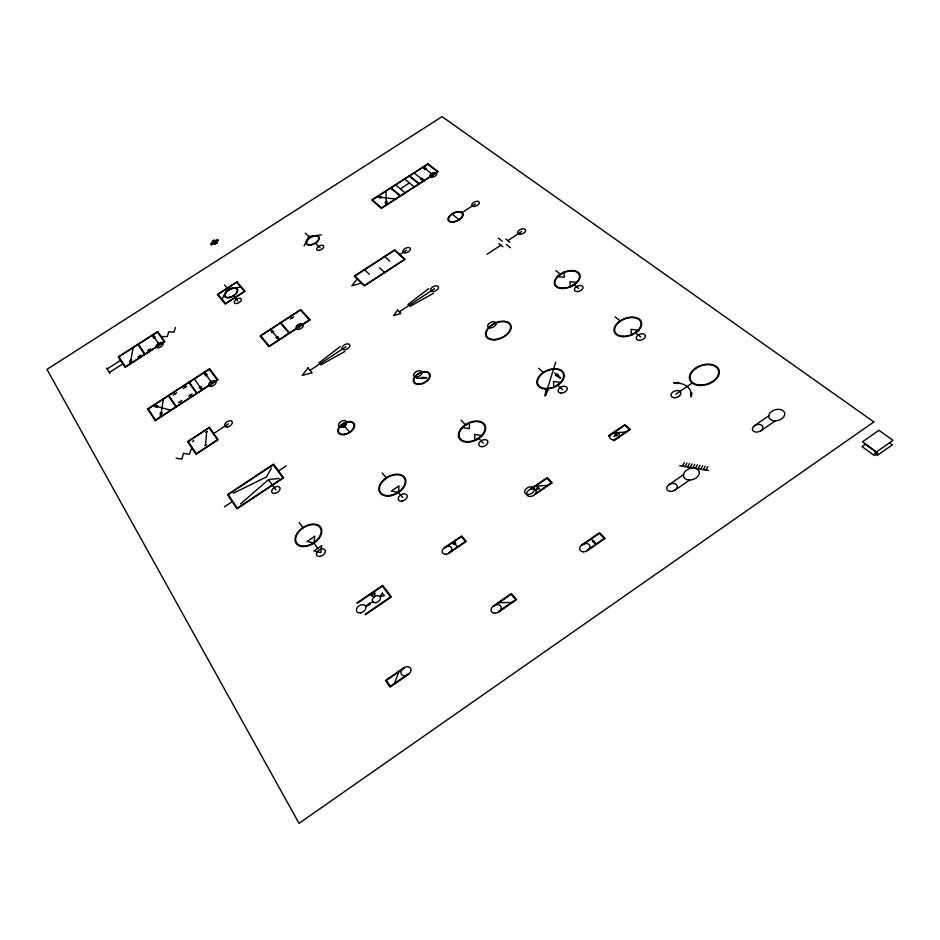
<?xml version="1.0" encoding="UTF-8"?>
<svg xmlns="http://www.w3.org/2000/svg" width="940" height="940" viewBox="0 0 940 940"><rect width="100%" height="100%" fill="white"/><g stroke="black" fill="none" stroke-linecap="round" stroke-linejoin="round"><path stroke-width="1.41" d="M398.537 492.478L398.948 485.921L391.393 491.009L398.537 492.478L402.72 497.471M205.519 445.161L206.624 431.989M545.188 395.811L545.705 390.417L548.091 390.253L545.188 395.811L555.716 362.1M313.984 543.062L314.771 536.27L307.122 541.405L313.984 543.062L317.755 548.326M160.505 417.231L162.209 412.46L160.211 413.083L160.505 417.231L163.442 398.701M130.073 364.121L131.764 359.762L129.896 360.373L130.073 364.121L133.245 347.295M386.187 205.261L387.115 201.442L385.2 202.1L386.187 205.261L386.058 190.761M691.159 396.645L692.075 393.19L690.512 393.449L691.159 396.645A23.018 15.193 -19.5 0 0 673.874 382.827L678.527 382.404L678.057 383.52L673.874 382.827M175.38 327.52L173.959 332.231L168.742 331.796L167.285 336.52L161.269 336.602M394.201 684.273L399.054 671.054M191.748 447.91L189.292 454.22L183.453 453.35L181.89 459.072L176.074 458.191M304.078 245.928L308.755 236.504L321.245 234.883M222.404 298.485L227.621 288.674L239.841 287.264M271.425 468.014L266.502 476.897L233.332 493.265M705.952 470.082L707.902 466.557M703.308 469.636L705.259 466.123M698.032 468.743L699.983 465.241M700.664 469.189L702.615 465.676M692.78 467.862L694.731 464.372M695.4 468.296L697.363 464.806M687.551 466.98L689.514 463.502M690.16 467.415L692.122 463.937M684.943 466.546L686.905 463.068M682.346 466.099L684.308 462.633M357.141 278.98L351.83 285.819L361.301 283.081M365.684 606.453L369.408 603.057L370.254 604.197L365.684 606.453L372.71 601.67M240.511 503.946L268.488 479.67L278.992 478.389M428.711 288.603L407.937 304.513M340.268 346.566L318.977 362.84M407.984 674.05L390.359 686.235L386.363 680.501L403.918 668.375M498.4 611.552L515.672 599.614L511.125 594.35L493.935 606.23M587.253 550.135L604.22 538.397L599.309 533.473L582.401 545.141M408.324 674.509L390.041 687.152L385.4 680.478L403.589 667.917M498.764 611.987L516.671 599.614L511.384 593.504L493.571 605.795M587.653 550.535L605.243 538.373L599.52 532.651L582.013 544.742M675.002 490.139L689.631 480.035M760.883 430.779L775.265 420.838M668.951 484.723L683.498 474.677M754.315 425.808A5.429 3.69 -16.2 0 1 762.892 426.889A5.429 3.69 -16.2 0 1 755.725 432.048A5.429 3.69 -16.2 0 1 754.315 425.808L768.72 415.844M356.93 602.904L382.697 585.35L391.44 596.947L365.413 614.725M357.224 603.304L382.404 586.161L390.523 596.959L365.108 614.302M444.667 547.48L461.622 535.918L466.358 541.405L449.32 553.026M530.454 488.988L547.139 477.626L552.285 482.761L535.53 494.193M608.486 435.796L624.9 424.598L630.411 429.427L613.914 440.684M444.984 547.867L461.352 536.705L465.429 541.428L448.991 552.638M530.806 489.352L546.915 478.378L551.334 482.796L535.165 493.829M608.861 436.137L624.712 425.327L629.448 429.474L613.538 440.343M675.919 394.142L692.169 383.05M224.437 506.848L232.204 501.69M278.581 470.928L286.265 465.829M205.872 432.388L207.317 431.495M192.406 441.659L193.769 440.637M213.791 433.457L228.432 423.858M310.047 370.325L345.92 346.801M399.277 311.81L434.538 288.686M486.99 254.293L500.891 245.175M507.823 240.628L521.665 231.546M204.803 445.63L206.236 444.69M173.23 395.082L176.732 392.803M183.288 388.537L186.79 386.27M290.272 319.036L293.703 316.804M462.221 212.522L475.546 203.863M399.923 254.552L406.679 250.158M178.447 402.755L181.972 400.452M188.588 396.151L192.113 393.86M296.417 325.992L299.872 323.736M175.804 406.879L155.488 420.11L148.297 408.912L168.389 395.869M176.297 406.562L196.542 393.378M197.036 393.061L217.187 379.936L209.314 369.291L189.375 382.239M289.085 333.136L269.192 346.085L260.733 335.897L280.39 323.125M289.567 332.819L309.377 319.929L300.459 310.094L280.872 322.808M168.883 395.552L188.893 382.556M137.957 344.604L118.922 356.836L125.373 366.8L144.607 354.404M138.427 344.298L157.391 332.114L164.253 341.761L145.077 354.098M107.137 368.974L120.532 360.349M390.617 188.165L372.381 199.891L381.581 207.893L400.005 196.013M391.064 187.871L409.241 176.179M409.676 175.897L427.782 164.253L437.558 171.809L419.264 183.594M109.334 372.498L122.788 363.839M137.875 357.059L140.977 355.05M147.498 350.855L150.6 348.857M400.287 188.846L409.452 182.936M400.452 195.72L418.817 183.888M213.827 243.507L216.13 242.038M212.851 242.379L215.143 240.922M409.946 306.44L433.693 293.163M320.787 364.92L344.792 351.513M426.643 377.622L421.531 378.609L422.037 377.328L426.643 377.622L416.808 378.327M612.586 432.988L626.675 431.977M534.637 486.145L548.478 485.357M376.505 196.907L381.64 196.754L380.5 198.07L376.505 196.907L395.858 199.033M498.036 602.716L512.606 602.423M152.903 405.539L157.908 405.892L156.534 407.431L152.903 405.539L171.162 410.298M679.749 465.664L708.607 470.529M423.047 166.968L426.584 168.518L424.892 169.611L423.047 166.968L433.246 174.922M424.058 180.844L420.497 179.234L422.201 178.142L424.058 180.844L413.964 172.807M560.252 377.998L555.34 375.26L557.408 373.873L560.252 377.998L554.494 372.91M595.361 543.355L592.505 541.452L593.681 540.641L595.361 543.355L590.778 538.691M270.368 329.259L273.658 331.456L271.813 332.654L270.368 329.259L279.356 339.857L277.864 336.414L276.019 337.613L279.356 339.857M889.569 442.775L892.413 444.808L877.349 455.383L874.529 453.327L893 440.32L878.912 430.309L862.485 441.8L876.421 451.952M204.168 372.252L207.258 374.602L205.402 375.812L204.168 372.252L212.37 383.461M152.503 334.91L155.276 337.025L153.502 338.153L152.503 334.91L159.647 345.062M555.834 270.649L560.322 274.163M574.058 284.879L578.711 288.521M615.089 316.921L620.13 320.869M635.569 332.924L640.81 337.014M202.253 390.053L199.139 387.621L201.007 386.411L202.253 390.053L194.157 378.75M505.791 239.018L509.868 242.238M498.294 238.09L502.324 241.286M506.39 244.518L510.49 247.772M498.87 243.554L502.912 246.797M409.452 175.709L419.498 183.793M409.006 176.003L419.052 184.076M451.87 213.885L459.261 219.854M404.482 178.905L414.481 187.025M395.364 184.769L405.269 192.97M390.84 187.683L400.687 195.92M390.394 187.976L400.228 196.213M538.632 368.174L543.344 372.393M557.773 385.294L562.672 389.677M384.636 256.385L389.771 261.144M379.607 267.759L384.754 272.624M364.391 269.533L369.42 274.386M305.324 233.096L308.755 236.504M315.464 243.166L320.164 247.831M461.011 420.192L465.688 425.009M478.448 438.146L483.313 443.151M290.46 316.204L291.988 317.92M298.144 324.864L299.696 326.615M215.248 240.957L216.118 241.944M280.661 322.573L289.779 333.077M280.179 322.878L289.297 333.395M453.985 542.674L457.075 546.304M343.605 425.009L348.716 431.084M224.531 285.008L227.621 288.674M233.637 295.865L237.867 300.894M382.204 473.008L386.234 477.802M268.488 479.67L275.855 489.94M299.249 522.534L302.88 527.587M189.187 381.981L197.224 393.331M188.705 382.298L196.73 393.649M183.723 385.518L185.039 387.409M190.35 395.012L191.689 396.927M149.049 349.856L150.024 351.266M173.689 392.039L174.981 393.942M180.21 401.603L181.526 403.542M138.262 344.064L145.242 354.345M137.792 344.357L144.772 354.65M168.695 395.282L176.485 406.832M168.213 395.599L175.992 407.149M139.425 356.048L140.377 357.482M106.584 368.092L109.886 373.38M474.794 434.374L474.724 440.66L482.185 435.631L474.794 434.374M469.377 422.542L469.283 428.699L462.01 427.488A14.464 9.33 -26.2 0 0 469.13 442.047A14.464 9.33 -26.2 0 0 485.052 425.209A14.464 9.33 -26.2 0 0 462.01 427.536L469.377 422.542M374.802 593.175L374.543 596.677L371.03 595.749L374.802 593.175M321.609 545.729L320.857 552.638L313.901 550.922L321.609 545.729M615.688 433.693L614.137 436.254L617.615 435.396L615.688 433.693M537.657 486.885L536.012 489.529L539.454 488.706L537.657 486.885M382.38 593.14L380.054 596.653L384.296 595.702L382.38 593.14M397.573 310.153L393.519 315.582L400.992 313.49L397.573 310.153M308.003 367.928L302.257 375.436L312.115 372.734L308.003 367.928M877.596 453.186L874.27 455.524L862.062 446.582L865.364 444.268L877.596 453.186M873.871 421.919L299.026 823.346L47 369.361L442.059 116.654L873.871 421.919M561.098 382.51L553.754 387.456L553.484 381.464L561.098 382.51M638.824 330.198L631.586 335.075L630.987 329.341L638.824 330.198M282.87 477.861L237.291 508.14L228.267 494.605L273.282 464.783L282.87 477.861M577.16 282.353L570.298 286.912L569.981 281.706L577.16 282.353M283.645 477.826L236.974 508.846L227.515 494.64L273.575 464.113L283.645 477.826M564.035 272.165L557.244 276.654L564.317 277.288L564.035 272.165M209.479 427.254L187.577 441.6L195.966 454.302L218.15 439.744L209.479 427.254M209.162 427.876L188.282 441.565L196.296 453.668L217.434 439.791L209.162 427.876M394.718 249.84L354.251 276.125L364.238 285.983L405.187 259.322L394.718 249.84M394.495 250.357L354.956 276.043L364.485 285.431L404.459 259.405L394.495 250.357M217.88 379.878L155.159 420.709L147.639 408.959L209.608 368.715L217.88 379.878M310.082 319.859L268.911 346.66L260.039 335.968L300.73 309.542L310.082 319.859M157.685 331.573L118.299 356.895L125.055 367.352L164.888 341.69L157.685 331.573M236.951 281.836L217.34 294.443L225.224 304.066L245.058 291.283L236.951 281.836M236.68 282.341L217.986 294.373L225.506 303.538L244.412 291.365L236.68 282.341M427.994 163.783L371.711 199.985L381.346 208.386L438.24 171.703L427.994 163.783M218.409 240.476L211.43 244.941L210.56 243.942L217.54 239.488L218.409 240.476M216.999 243.037L214.696 244.506L211.982 241.392L214.273 239.923L216.999 243.037M453.303 222.075A8.155 4.406 -24.9 0 0 462.997 213.533A8.155 4.406 -24.9 0 0 450.378 215.013A8.155 4.406 -24.9 0 0 453.303 222.075M453.456 221.711A7.591 4.101 -24.9 0 0 462.48 213.768A7.591 4.101 -24.9 0 0 450.742 215.143A7.591 4.101 -24.9 0 0 453.456 221.711M343.876 426.995A1.668 1.022 -29.6 0 0 345.755 425.033A1.668 1.022 -29.6 0 0 343.171 425.362A1.668 1.022 -29.6 0 0 343.876 426.995M344.534 434.186A8.53 5.229 -29.6 0 0 353.687 424.022A8.53 5.229 -29.6 0 0 340.397 426.137A8.53 5.229 -29.6 0 0 344.534 434.186M344.416 434.656A9.165 5.617 -29.6 0 0 354.251 423.717A9.165 5.617 -29.6 0 0 339.963 425.985A9.165 5.617 -29.6 0 0 344.416 434.656M419.816 383.92A8.46 5.158 -27 0 0 429.322 374.261A8.46 5.158 -27 0 0 416.068 375.812A8.46 5.158 -27 0 0 419.816 383.92M419.675 384.366A9.095 5.546 -27 0 0 429.897 373.979A9.095 5.546 -27 0 0 415.633 375.647A9.095 5.546 -27 0 0 419.675 384.366M494.851 339.857A13.618 8.202 -24.5 0 0 510.796 325.04A13.618 8.202 -24.5 0 0 489.376 326.732A13.618 8.202 -24.5 0 0 494.851 339.857M495.004 339.422A12.984 7.826 -24.5 0 0 510.22 325.299A12.984 7.826 -24.5 0 0 489.799 326.909A12.984 7.826 -24.5 0 0 495.004 339.422M432.13 177.331A3.877 1.998 -25.1 0 0 436.783 173.336A3.877 1.998 -25.1 0 0 430.826 174.123A3.877 1.998 -25.1 0 0 432.13 177.331M319.095 250.357A3.901 2.056 -27.9 0 0 323.654 246.104A3.901 2.056 -27.9 0 0 317.732 247.055A3.901 2.056 -27.9 0 0 319.095 250.357M236.892 303.479A3.936 2.08 -30 0 0 241.322 299.026A3.936 2.08 -30 0 0 235.376 300.201A3.936 2.08 -30 0 0 236.892 303.479M158.79 347.683A3.96 2.08 -31.9 0 0 163.055 343.041A3.96 2.08 -31.9 0 0 157.109 344.475A3.96 2.08 -31.9 0 0 158.79 347.683M211.559 386.305A4.183 2.327 -31.6 0 0 215.965 381.323A4.183 2.327 -31.6 0 0 209.596 382.78A4.183 2.327 -31.6 0 0 211.559 386.305M298.803 329.376A4.136 2.303 -29.2 0 0 303.326 324.641A4.136 2.303 -29.2 0 0 296.97 325.839A4.136 2.303 -29.2 0 0 298.803 329.376M474.453 206.424A4.054 2.186 -24.3 0 0 479.247 202.206A4.054 2.186 -24.3 0 0 472.938 202.958A4.054 2.186 -24.3 0 0 474.453 206.424M405.457 252.813A4.077 2.221 -26.1 0 0 410.392 248.501A4.077 2.221 -26.1 0 0 404.177 249.159A4.077 2.221 -26.1 0 0 405.457 252.813M227.621 426.889A4.348 2.515 -32 0 0 232.157 421.625A4.348 2.515 -32 0 0 225.518 423.071A4.348 2.515 -32 0 0 227.621 426.889M344.804 349.751A4.289 2.468 -28.5 0 0 349.762 344.921A4.289 2.468 -28.5 0 0 343.206 345.755A4.289 2.468 -28.5 0 0 344.804 349.751M433.316 291.529A4.254 2.421 -25.8 0 0 438.428 286.97A4.254 2.421 -25.8 0 0 431.883 287.57A4.254 2.421 -25.8 0 0 433.316 291.529M520.337 234.295A4.242 2.373 -23.4 0 0 525.601 229.983A4.242 2.373 -23.4 0 0 519.068 230.371A4.242 2.373 -23.4 0 0 520.337 234.295M275.091 493.336A4.665 2.89 -32.4 0 0 279.85 487.531A4.665 2.89 -32.4 0 0 272.647 488.976A4.665 2.89 -32.4 0 0 275.091 493.336M341.655 426.995A4.535 2.773 -29.6 0 0 346.543 421.602A4.535 2.773 -29.6 0 0 339.481 422.718A4.535 2.773 -29.6 0 0 341.655 426.995M416.726 377.058A4.5 2.726 -27.1 0 0 421.813 371.935A4.5 2.726 -27.1 0 0 414.763 372.757A4.5 2.726 -27.1 0 0 416.726 377.058M490.715 327.825A4.489 2.679 -24.7 0 0 496.003 322.972A4.489 2.679 -24.7 0 0 488.964 323.513A4.489 2.679 -24.7 0 0 490.715 327.825M577.395 291.565A4.547 2.702 -22.1 0 0 582.965 286.876A4.547 2.702 -22.1 0 0 575.809 287.147A4.547 2.702 -22.1 0 0 577.395 291.565M320.14 556.386A4.947 3.266 -32.7 0 0 325.087 550.064A4.947 3.266 -32.7 0 0 317.344 551.475A4.947 3.266 -32.7 0 0 320.14 556.386M401.885 501.114A4.888 3.22 -29.3 0 0 407.02 495.133A4.888 3.22 -29.3 0 0 399.277 496.179A4.888 3.22 -29.3 0 0 401.885 501.114M482.338 446.7A4.853 3.173 -26 0 0 487.684 441.036A4.853 3.173 -26 0 0 479.94 441.753A4.853 3.173 -26 0 0 482.338 446.7M561.227 393.108A4.841 3.114 -23 0 0 567.196 387.973A4.841 3.114 -23 0 0 559.606 387.962A4.841 3.114 -23 0 0 561.227 393.108M639.212 340.327A4.841 3.032 -20.4 0 0 645.416 335.498A4.841 3.032 -20.4 0 0 637.837 335.239A4.841 3.032 -20.4 0 0 639.212 340.327M360.502 612.868A5.217 3.619 -33 0 0 365.589 606.065A5.217 3.619 -33 0 0 357.365 607.44A5.217 3.619 -33 0 0 360.502 612.868M446.206 554.212A5.146 3.572 -28.9 0 0 451.505 547.785A5.146 3.572 -28.9 0 0 443.257 548.772A5.146 3.572 -28.9 0 0 446.206 554.212M530.16 496.52A5.111 3.513 -25 0 0 536.129 490.668A5.111 3.513 -25 0 0 527.986 490.833A5.111 3.513 -25 0 0 530.16 496.52M613.08 439.732A5.111 3.431 -21.5 0 0 619.284 434.257A5.111 3.431 -21.5 0 0 611.141 434.115A5.111 3.431 -21.5 0 0 613.08 439.732M528.21 494.499A5.099 3.49 -25 0 0 534.167 488.671A5.099 3.49 -25 0 0 526.048 488.835A5.099 3.49 -25 0 0 528.21 494.499M674.286 397.726A5.111 3.361 -19.2 0 0 680.795 392.579A5.111 3.361 -19.2 0 0 672.688 392.121A5.111 3.361 -19.2 0 0 674.286 397.726M405.375 675.684A5.499 4.03 -33.4 0 0 410.627 668.317A5.499 4.03 -33.4 0 0 401.85 669.644A5.499 4.03 -33.4 0 0 405.375 675.684M495.098 613.232A5.44 3.983 -28.3 0 0 501.055 606.535A5.44 3.983 -28.3 0 0 492.349 606.911A5.44 3.983 -28.3 0 0 495.098 613.232M583.611 551.815A5.405 3.901 -23.5 0 0 589.803 545.541A5.405 3.901 -23.5 0 0 581.061 545.564A5.405 3.901 -23.5 0 0 583.611 551.815M670.232 491.42A5.405 3.807 -19.5 0 0 677.129 485.839A5.405 3.807 -19.5 0 0 668.552 485.04A5.405 3.807 -19.5 0 0 670.232 491.42M229.454 297.31A6.803 3.56 -30 0 0 237.103 289.626A6.803 3.56 -30 0 0 226.857 291.705A6.803 3.56 -30 0 0 229.454 297.31M229.313 297.675A7.356 3.842 -30 0 0 237.585 289.367A7.356 3.842 -30 0 0 226.505 291.612A7.356 3.842 -30 0 0 229.313 297.675M310.823 244.729A6.745 3.513 -28 0 0 318.707 237.409A6.745 3.513 -28 0 0 308.496 239.089A6.745 3.513 -28 0 0 310.823 244.729M310.682 245.07A7.285 3.795 -28 0 0 319.189 237.162A7.285 3.795 -28 0 0 308.156 238.983A7.285 3.795 -28 0 0 310.682 245.07M563.213 288.521A13.559 7.99 -22.4 0 0 579.792 274.562A13.559 7.99 -22.4 0 0 558.536 275.502A13.559 7.99 -22.4 0 0 563.213 288.521M563.389 288.098A12.925 7.614 -22.4 0 0 579.193 274.797A12.925 7.614 -22.4 0 0 558.936 275.679A12.925 7.614 -22.4 0 0 563.389 288.098M306.287 546.316A14.688 9.518 -32.6 0 0 320.94 527.669A14.688 9.518 -32.6 0 0 298.039 532.04A14.688 9.518 -32.6 0 0 306.287 546.316M306.381 545.799A14.006 9.071 -32.6 0 0 320.352 528.022A14.006 9.071 -32.6 0 0 298.521 532.181A14.006 9.071 -32.6 0 0 306.381 545.799M389.865 495.909A14.57 9.482 -29.4 0 0 405.14 478.119A14.57 9.482 -29.4 0 0 382.11 481.421A14.57 9.482 -29.4 0 0 389.865 495.909M389.971 495.404A13.9 9.036 -29.4 0 0 404.541 478.448A13.9 9.036 -29.4 0 0 382.592 481.586A13.9 9.036 -29.4 0 0 389.971 495.404M469.26 441.553A13.795 8.895 -26.2 0 0 484.441 425.503A13.795 8.895 -26.2 0 0 462.48 427.712A13.795 8.895 -26.2 0 0 469.26 441.553M546.222 389.007A14.417 9.153 -23.3 0 0 563.988 373.685A14.417 9.153 -23.3 0 0 541.417 373.85A14.417 9.153 -23.3 0 0 546.222 389.007M546.41 388.526A13.748 8.73 -23.3 0 0 563.354 373.92A13.748 8.73 -23.3 0 0 541.84 374.073A13.748 8.73 -23.3 0 0 546.41 388.526M623.032 336.696A14.429 8.942 -20.8 0 0 641.491 322.314A14.429 8.942 -20.8 0 0 618.99 321.691A14.429 8.942 -20.8 0 0 623.032 336.696M623.255 336.238A13.748 8.53 -20.8 0 0 640.857 322.526A13.748 8.53 -20.8 0 0 619.401 321.927A13.748 8.53 -20.8 0 0 623.255 336.238M375.859 602.634A4.453 3.09 -32.3 0 0 380.171 596.841A4.453 3.09 -32.3 0 0 373.121 598.028A4.453 3.09 -32.3 0 0 375.859 602.634M454.314 544.307A1.257 0.87 -28.5 0 0 455.677 542.768A1.257 0.87 -28.5 0 0 453.668 542.944A1.257 0.87 -28.5 0 0 454.314 544.307M699.701 385.506A15.44 10.046 -18.3 0 0 719.053 370.043A15.44 10.046 -18.3 0 0 694.39 368.938A15.44 10.046 -18.3 0 0 699.701 385.506M699.912 385.001A14.723 9.576 -18.3 0 0 718.371 370.254A14.723 9.576 -18.3 0 0 694.86 369.197A14.723 9.576 -18.3 0 0 699.912 385.001M688.832 479.999A8.155 5.699 -18.6 0 0 699.172 471.622A8.155 5.699 -18.6 0 0 686.153 470.494A8.155 5.699 -18.6 0 0 688.832 479.999M773.902 420.768A8.19 5.523 -15.5 0 0 784.653 413.001A8.19 5.523 -15.5 0 0 771.634 411.473A8.19 5.523 -15.5 0 0 773.902 420.768"/></g></svg>
